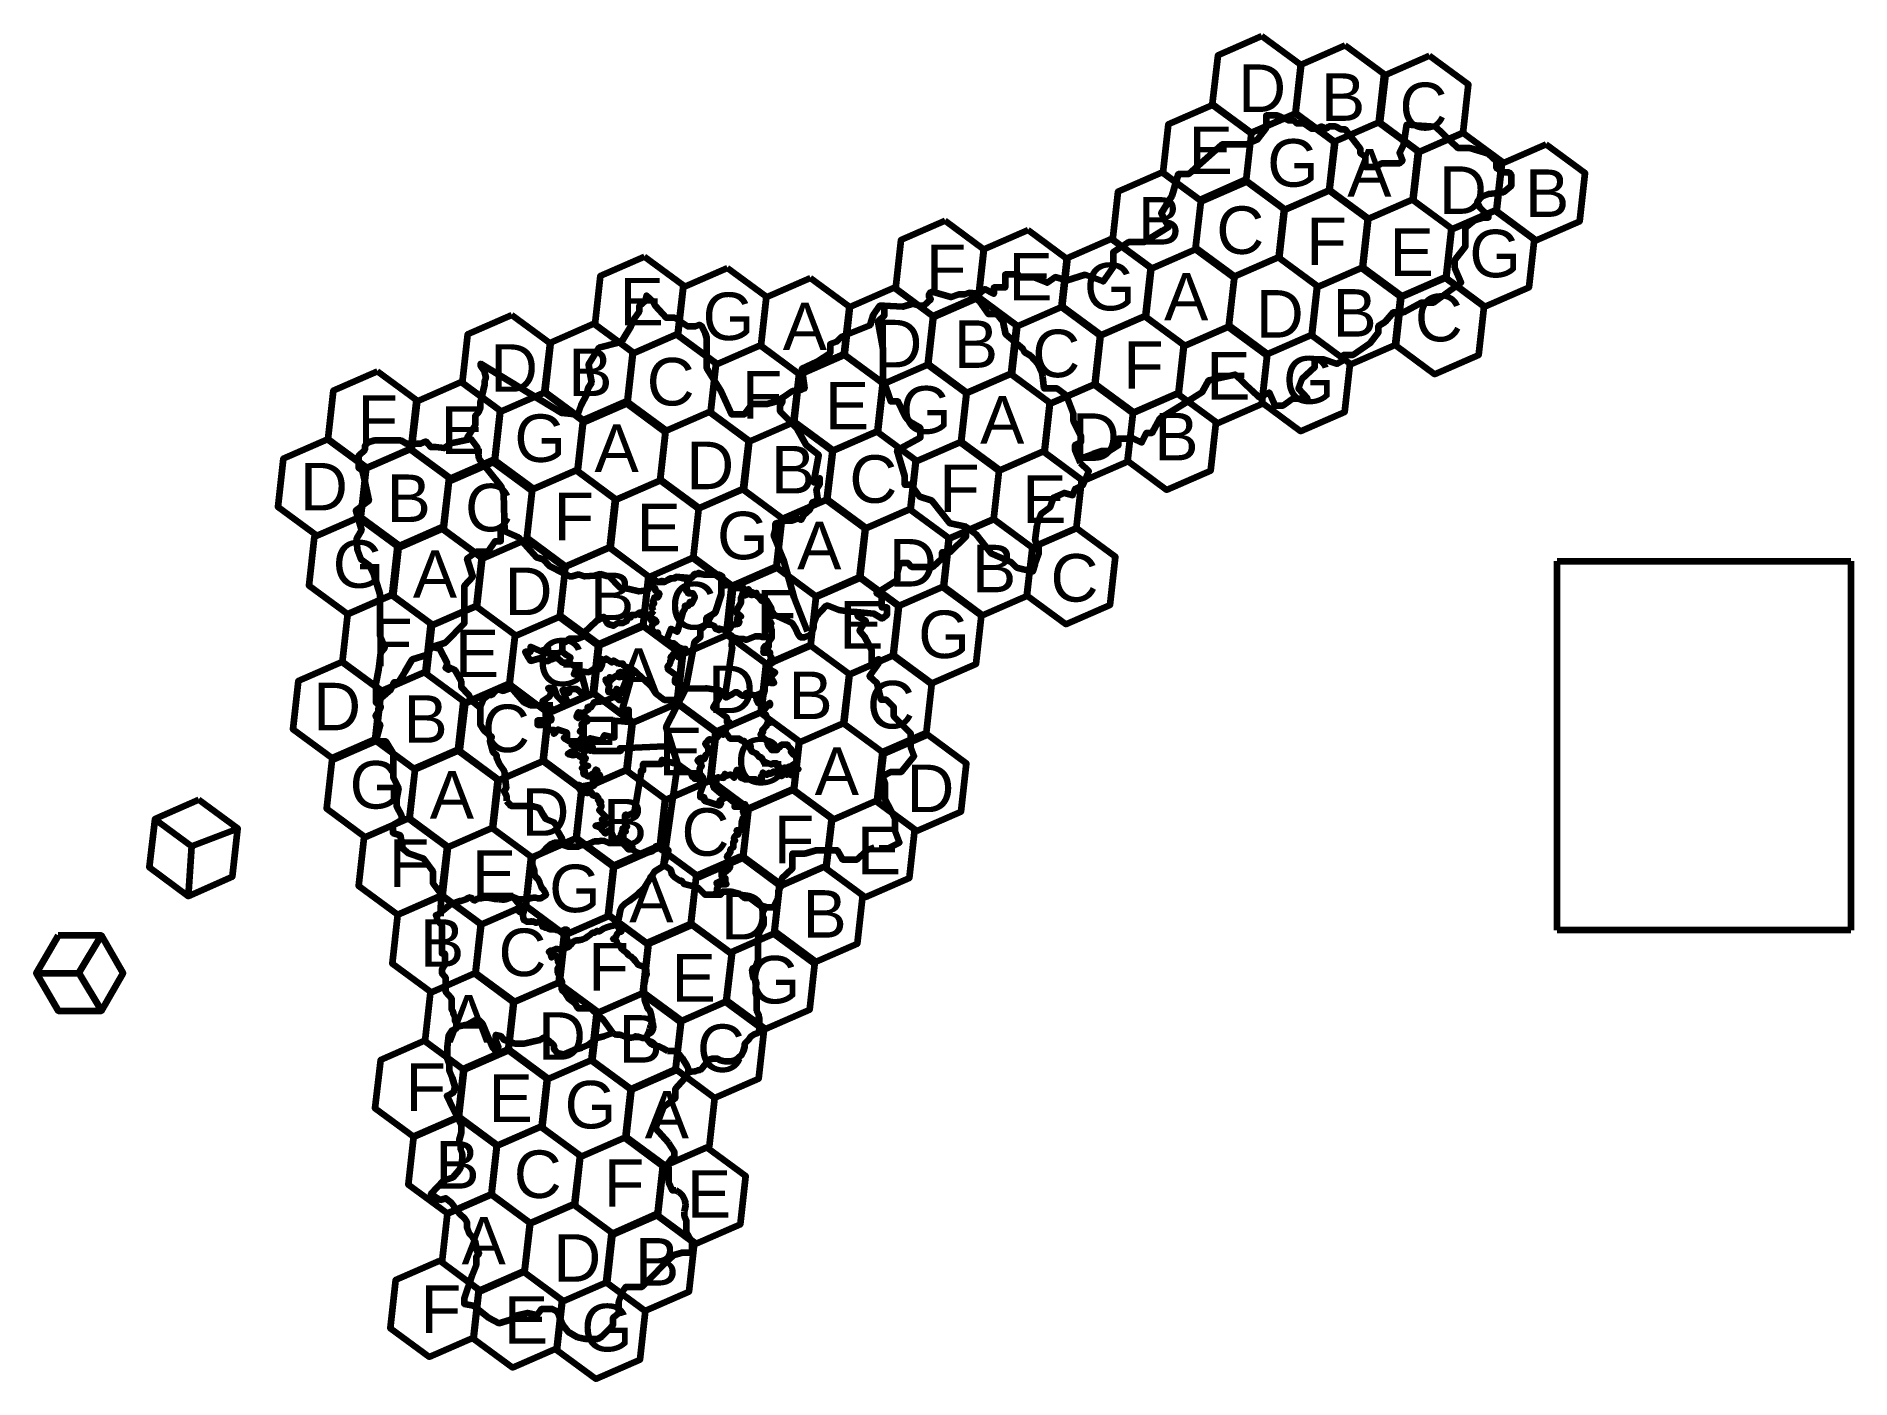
# Model space of a CAD drawing. Header units: millimetres. Extents: x 68982 to 155657, y -26980 to 37150.
import ezdxf

# ---------------------------------------------------------------- set-up
doc = ezdxf.new("R2010")
doc.units = ezdxf.units.MM
doc.layers.add('mapa', color=30, linetype='Continuous')
doc.styles.get("Standard").update_dxf_attribs({"font": 'arial.ttf'})
picture_1 = doc.add_image_def('image1.png', size_in_pixel=(1200, 1509))

msp = doc.modelspace()

# ---------------------------------------------------------------- linework, layer by layer
at = {"color": 2, "lineweight": 211}
for p, q in [((74638, -254), (76390, -1540)), ((76390, -1540), (78613, -701)), ((76390, -1540), (76239, -3920)), ((71010, -7610), (72099, -5810)), ((68982, -7610), (71010, -7610)), ((71010, -7610), (72099, -9410))]:
    msp.add_line(p, q, dxfattribs=at)
at = {"color": 4, "lineweight": 211}
for points in [[(127534, 37150), (125418, 36226), (125160, 33931), (127019, 32560), (129135, 33484), (129393, 35779)], [(131514, 36710), (129398, 35786), (129140, 33491), (130999, 32120), (133115, 33044), (133373, 35339)], [(135543, 36209), (133427, 35285), (133169, 32990), (135028, 31619), (137144, 32544), (137402, 34839)], [(125174, 33864), (123058, 32939), (122800, 30644), (124659, 29274), (126775, 30198), (127033, 32493)], [(129138, 33452), (127022, 32527), (126765, 30232), (128623, 28862), (130740, 29786), (130997, 32081)], [(133140, 33042), (131024, 32117), (130766, 29822), (132625, 28452), (134741, 29376), (134999, 31671)], [(137135, 32538), (135019, 31613), (134761, 29318), (136620, 27948), (138736, 28872), (138994, 31167)], [(141114, 31980), (138998, 31056), (138740, 28761), (140599, 27390), (142715, 28314), (142973, 30609)], [(122763, 30642), (120647, 29718), (120389, 27423), (122248, 26052), (124364, 26977), (124622, 29272)], [(126735, 30285), (124619, 29360), (124362, 27065), (126220, 25695), (128337, 26619), (128594, 28914)], [(130730, 29781), (128614, 28856), (128357, 26561), (130215, 25191), (132332, 26115), (132589, 28410)], [(134723, 29334), (132607, 28410), (132349, 26115), (134208, 24744), (136324, 25669), (136582, 27964)], [(138697, 28827), (136581, 27902), (136324, 25607), (138182, 24237), (140299, 25161), (140556, 27456)], [(112394, 28340), (110278, 27416), (110020, 25121), (111879, 23750), (113995, 24674), (114253, 26969)], [(116358, 27885), (114242, 26961), (113985, 24666), (115843, 23295), (117960, 24220), (118217, 26515)], [(120360, 27475), (118244, 26551), (117986, 24256), (119845, 22885), (121961, 23810), (122219, 26105)], [(124355, 26971), (122239, 26047), (121981, 23752), (123840, 22381), (125956, 23306), (126214, 25601)], [(98035, 26617), (95919, 25693), (95661, 23398), (97520, 22027), (99636, 22952), (99894, 25247)], [(102004, 26070), (99888, 25146), (99630, 22851), (101489, 21480), (103605, 22404), (103863, 24699)], [(128318, 26577), (126202, 25652), (125945, 23357), (127803, 21987), (129920, 22911), (130177, 25206)], [(132293, 26069), (130176, 25145), (129919, 22850), (131778, 21479), (133894, 22404), (134152, 24699)], [(105964, 25590), (103848, 24666), (103590, 22371), (105449, 21000), (107565, 21924), (107823, 24219)], [(136294, 25600), (134178, 24676), (133920, 22381), (135779, 21010), (137895, 21934), (138153, 24229)], [(109963, 25134), (107847, 24209), (107589, 21914), (109448, 20544), (111564, 21468), (111822, 23763)], [(113955, 24718), (111839, 23793), (111582, 21498), (113440, 20128), (115557, 21052), (115814, 23347)], [(91697, 23835), (89581, 22911), (89324, 20616), (91182, 19245), (93299, 20170), (93556, 22465)], [(95623, 23413), (93507, 22489), (93249, 20194), (95108, 18823), (97224, 19748), (97482, 22043)], [(117950, 24214), (115834, 23290), (115577, 20995), (117435, 19624), (119552, 20548), (119809, 22843)], [(121943, 23767), (119827, 22843), (119569, 20548), (121428, 19177), (123544, 20102), (123802, 22397)], [(99597, 22906), (97481, 21981), (97223, 19686), (99082, 18316), (101198, 19240), (101456, 21535)], [(125917, 23260), (123801, 22335), (123544, 20040), (125402, 18670), (127519, 19594), (127776, 21889)], [(129894, 22870), (127778, 21946), (127520, 19651), (129379, 18280), (131495, 19204), (131753, 21499)], [(103559, 22376), (101442, 21452), (101185, 19157), (103043, 17786), (105160, 18711), (105417, 21006)], [(107560, 21966), (105444, 21042), (105186, 18747), (107045, 17376), (109161, 18301), (109419, 20596)], [(85284, 21140), (83168, 20216), (82910, 17921), (84769, 16550), (86885, 17474), (87143, 19769)], [(111555, 21462), (109439, 20538), (109181, 18243), (111040, 16872), (113156, 17797), (113414, 20092)], [(115538, 21010), (113422, 20086), (113165, 17791), (115023, 16420), (117140, 17345), (117397, 19640)], [(89285, 20631), (87169, 19707), (86912, 17412), (88770, 16041), (90887, 16966), (91144, 19261)], [(93260, 20124), (91143, 19199), (90886, 16904), (92745, 15534), (94861, 16458), (95118, 18753)], [(119513, 20503), (117396, 19578), (117139, 17283), (118998, 15913), (121114, 16837), (121372, 19132)], [(123484, 20080), (121368, 19156), (121110, 16861), (122969, 15490), (125085, 16414), (125343, 18709)], [(97186, 19595), (95070, 18671), (94812, 16376), (96671, 15005), (98788, 15930), (99045, 18225)], [(101156, 19209), (99039, 18285), (98782, 15990), (100641, 14619), (102757, 15544), (103014, 17839)], [(105151, 18705), (103034, 17781), (102777, 15486), (104636, 14115), (106752, 15040), (107009, 17335)], [(109143, 18259), (107027, 17334), (106769, 15039), (108628, 13669), (110744, 14593), (111002, 16888)], [(82894, 17890), (80778, 16966), (80520, 14671), (82379, 13300), (84495, 14224), (84753, 16519)], [(86840, 17415), (84723, 16491), (84466, 14196), (86325, 12825), (88441, 13750), (88698, 16045)], [(113117, 17751), (111001, 16827), (110744, 14532), (112602, 13161), (114719, 14086), (114976, 16381)], [(90811, 16786), (88695, 15861), (88437, 13566), (90296, 12196), (92412, 13120), (92670, 15415)], [(117074, 17320), (114958, 16396), (114700, 14101), (116559, 12730), (118675, 13654), (118933, 15949)], [(94783, 16428), (92667, 15504), (92410, 13209), (94268, 11838), (96385, 12763), (96642, 15058)], [(98778, 15924), (96662, 15000), (96404, 12705), (98263, 11334), (100380, 12259), (100637, 14554)], [(102739, 15501), (100622, 14577), (100365, 12282), (102224, 10911), (104340, 11836), (104597, 14131)], [(106713, 14994), (104597, 14069), (104339, 11774), (106198, 10404), (108314, 11328), (108572, 13623)], [(84374, 14139), (82258, 13215), (82000, 10920), (83859, 9549), (85975, 10474), (86233, 12769)], [(110714, 14551), (108598, 13627), (108340, 11332), (110199, 9961), (112315, 10886), (112573, 13181)], [(114704, 14080), (112588, 13156), (112330, 10861), (114189, 9490), (116305, 10414), (116563, 12709)], [(88408, 13619), (86292, 12694), (86034, 10399), (87893, 9029), (90009, 9953), (90267, 12248)], [(92403, 13115), (90287, 12190), (90029, 9895), (91888, 8525), (94004, 9449), (94262, 11744)], [(118674, 13660), (116558, 12736), (116300, 10441), (118159, 9070), (120275, 9994), (120533, 12289)], [(96366, 12720), (94250, 11796), (93993, 9501), (95851, 8130), (97968, 9055), (98225, 11350)], [(100341, 12213), (98224, 11288), (97967, 8993), (99826, 7623), (101942, 8547), (102199, 10842)], [(104383, 11754), (102267, 10830), (102009, 8535), (103868, 7164), (105984, 8089), (106242, 10384)], [(108344, 11271), (106228, 10347), (105970, 8052), (107829, 6681), (109945, 7606), (110203, 9901)], [(85966, 10468), (83850, 9544), (83592, 7249), (85451, 5878), (87567, 6802), (87825, 9097)], [(112276, 10840), (110160, 9916), (109902, 7621), (111761, 6250), (113877, 7174), (114135, 9469)], [(89991, 9911), (87875, 8986), (87617, 6691), (89476, 5321), (91592, 6245), (91850, 8540)], [(93965, 9403), (91849, 8479), (91591, 6184), (93450, 4813), (95566, 5738), (95824, 8033)], [(97984, 8950), (95868, 8025), (95611, 5730), (97469, 4360), (99586, 5284), (99843, 7579)], [(101987, 8539), (99871, 7614), (99613, 5319), (101472, 3949), (103589, 4873), (103846, 7168)], [(105982, 8035), (103866, 7110), (103608, 4815), (105467, 3445), (107583, 4369), (107841, 6664)], [(83614, 7270), (81498, 6346), (81240, 4051), (83099, 2680), (85215, 3604), (85473, 5899)], [(109906, 7560), (107790, 6636), (107532, 4341), (109391, 2970), (111507, 3894), (111765, 6189)], [(87529, 6757), (85412, 5832), (85155, 3537), (87014, 2167), (89130, 3091), (89387, 5386)], [(91580, 6192), (89463, 5268), (89206, 2973), (91065, 1602), (93181, 2527), (93439, 4822)], [(95581, 5782), (93465, 4858), (93208, 2563), (95066, 1192), (97183, 2117), (97440, 4412)], [(99576, 5278), (97460, 4354), (97203, 2059), (99061, 688), (101178, 1613), (101435, 3908)], [(103570, 4831), (101454, 3906), (101197, 1611), (103055, 241), (105172, 1165), (105429, 3460)], [(85214, 3480), (83098, 2556), (82840, 261), (84699, -1110), (86815, -186), (87073, 2109)], [(107545, 4323), (105428, 3399), (105171, 1104), (107030, -267), (109146, 658), (109403, 2953)], [(111564, 3780), (109448, 2856), (109190, 561), (111049, -810), (113165, 114), (113423, 2409)], [(89177, 3025), (87061, 2101), (86803, -194), (88662, -1565), (90778, -640), (91036, 1655)], [(93172, 2521), (91055, 1597), (90798, -698), (92657, -2069), (94773, -1144), (95031, 1151)], [(97164, 2075), (95048, 1150), (94791, -1145), (96649, -2515), (98766, -1591), (99023, 704)], [(101139, 1567), (99022, 643), (98765, -1652), (100624, -3023), (102740, -2098), (102997, 197)], [(105120, 1188), (103004, 264), (102746, -2031), (104605, -3402), (106721, -2477), (106979, -182)], [(76754, 670), (74638, -254), (74380, -2549), (76239, -3920), (78355, -2996), (78613, -701)], [(109094, 610), (106978, -314), (106720, -2609), (108579, -3980), (110695, -3056), (110953, -761)], [(86744, -210), (84628, -1134), (84370, -3429), (86229, -4800), (88345, -3876), (88603, -1581)], [(90760, -683), (88644, -1607), (88386, -3902), (90245, -5273), (92361, -4348), (92619, -2053)], [(94734, -1190), (92618, -2115), (92360, -4410), (94219, -5780), (96335, -4856), (96593, -2561)], [(98654, -1561), (96537, -2486), (96280, -4781), (98139, -6151), (100255, -5227), (100513, -2932)], [(102624, -2040), (100508, -2964), (100250, -5259), (102109, -6630), (104225, -5706), (104483, -3411)], [(106604, -2520), (104488, -3444), (104230, -5739), (106089, -7110), (108205, -6186), (108463, -3891)], [(88354, -3919), (86238, -4843), (85980, -7138), (87839, -8509), (89955, -7584), (90213, -5289)], [(92344, -4369), (90228, -5293), (89970, -7588), (91829, -8959), (93945, -8034), (94203, -5739)], [(96354, -4879), (94238, -5803), (93980, -8098), (95839, -9469), (97955, -8544), (98213, -6249)], [(100344, -5300), (98228, -6224), (97970, -8519), (99829, -9890), (101945, -8966), (102203, -6671)], [(104334, -5670), (102218, -6594), (101960, -8889), (103819, -10260), (105935, -9336), (106193, -7041)], [(89916, -7630), (87800, -8554), (87542, -10849), (89401, -12220), (91517, -11296), (91775, -9001)], [(93906, -8080), (91790, -9004), (91532, -11299), (93391, -12670), (95507, -11746), (95765, -9451)], [(97916, -8590), (95800, -9514), (95542, -11809), (97401, -13180), (99517, -12256), (99775, -9961)], [(101897, -8973), (99781, -9897), (99524, -12192), (101382, -13563), (103499, -12638), (103756, -10343)], [(87534, -10840), (85418, -11764), (85160, -14059), (87019, -15430), (89135, -14506), (89393, -12211)], [(91534, -11239), (89418, -12163), (89160, -14458), (91019, -15829), (93135, -14904), (93393, -12609)], [(95524, -11769), (93408, -12693), (93150, -14988), (95009, -16359), (97125, -15434), (97383, -13139)], [(99534, -12200), (97418, -13124), (97160, -15419), (99019, -16790), (101135, -15866), (101393, -13571)], [(89124, -14480), (87008, -15404), (86750, -17699), (88609, -19070), (90725, -18146), (90983, -15851)], [(93096, -14950), (90980, -15874), (90722, -18169), (92581, -19540), (94697, -18616), (94955, -16321)], [(97086, -15480), (94970, -16404), (94712, -18699), (96571, -20070), (98687, -19146), (98945, -16851)], [(101014, -15930), (98898, -16854), (98640, -19149), (100499, -20520), (102615, -19596), (102873, -17301)], [(90724, -18200), (88608, -19124), (88350, -21419), (90209, -22790), (92325, -21866), (92583, -19571)], [(94664, -18679), (92548, -19603), (92290, -21898), (94149, -23269), (96265, -22344), (96523, -20049)], [(98567, -19142), (96451, -20067), (96194, -22362), (98052, -23732), (100169, -22808), (100426, -20513)], [(88264, -21350), (86148, -22274), (85890, -24569), (87749, -25940), (89865, -25016), (90123, -22721)], [(92244, -21860), (90128, -22784), (89870, -25079), (91729, -26450), (93845, -25526), (94103, -23231)], [(96226, -22390), (94110, -23314), (93852, -25609), (95711, -26980), (97827, -26056), (98085, -23761)]]:
    msp.add_lwpolyline(points, close=True, dxfattribs=at)
at = {"color": 30, "lineweight": 211, "true_color": 0xf8991e}
for points in [[(118781, 16966), (119460, 17200), (119890, 17348), (120250, 17348), (120680, 17620), (120680, 17930), (121400, 17930), (121790, 17750), (122010, 18200), (122290, 18200), (122670, 18910), (124070, 19770), (124677, 20143), (124990, 20720), (126260, 20990), (127050, 20230), (127378, 19915), (127880, 20130), (128140, 19520), (128540, 19520), (129000, 19850), (129710, 19850), (129270, 20310), (129450, 20780), (130060, 21350), (130060, 21730), (130460, 21730), (131110, 21510), (131440, 21690), (131440, 21930), (131890, 21930), (132710, 22500), (133100, 23000), (133100, 23320), (133440, 23530), (133810, 23970), (134310, 23970), (135150, 24430), (135750, 24430), (136370, 24890), (137045, 25390), (136740, 26090), (136740, 26450), (137260, 27100), (137260, 28010), (137680, 28360), (138090, 28500), (138360, 28500), (138360, 28580), (137950, 28960), (137820, 29220), (138040, 29500), (138370, 29620), (139070, 29710), (139450, 30020), (139450, 30330), (139450, 30510), (139340, 30650), (139110, 30650), (138740, 30850), (138740, 31190), (138360, 31530), (137460, 31810), (136910, 31810), (136170, 32510), (135841, 32821), (134440, 32920), (134290, 31980), (134110, 31590), (134250, 31220), (134080, 31080), (133250, 31080), (132920, 30890), (132480, 30890), (132480, 31390), (132240, 31550), (132240, 31780), (131530, 32700), (131320, 32700), (131050, 32840), (130720, 32840), (130610, 32740), (130380, 32840), (130140, 32730), (129900, 32730), (129540, 32990), (129200, 32990), (129060, 33120), (128800, 33120), (128270, 33360), (127740, 33360), (127740, 32760), (127300, 32200), (126800, 31980), (126100, 31980), (125610, 31980), (124030, 30570), (123530, 30570), (123220, 29530), (122720, 28700), (122960, 28260), (123078, 28044), (122780, 27860), (121911, 27322), (121150, 27322), (120420, 26840), (120420, 26120), (120130, 25700), (119949, 25438), (119080, 25760), (118230, 25490), (117660, 25650), (117270, 25370), (116640, 25620), (116260, 25620), (115880, 25620), (115880, 25770), (115270, 25770), (115270, 25420), (115270, 25150), (114720, 25150), (114720, 24850), (114300, 25070), (114020, 24840), (113540, 24890)], [(105820, 8720), (105180, 10340), (104680, 12160), (104210, 13280), (104290, 13570), (104290, 13870), (104760, 14020), (105100, 14020), (105380, 14120), (105520, 14050), (105650, 14270), (105940, 14530), (106060, 14890), (106210, 14960), (106330, 14960), (106250, 15520), (106410, 15760), (106410, 16040), (106250, 15840), (106130, 15840), (106370, 17140), (105780, 17600), (105330, 18400), (104520, 19230), (104520, 19520), (104630, 19680), (104630, 19880), (104300, 19680), (103880, 19580), (103160, 19580), (102790, 19080), (102200, 19080), (101710, 20160), (101010, 21280), (101010, 21990), (101010, 22750), (100950, 22950), (100790, 23280), (100660, 23360), (100460, 23290), (100110, 23290), (99730, 23540), (99492, 23697), (99370, 23697), (99070, 23697), (98560, 24250), (98460, 24470), (98130, 24770), (98070, 24520), (97780, 24260), (97780, 23980), (97530, 23630), (97390, 23300), (96970, 22610), (96800, 22510), (95850, 22270), (95360, 21470), (95430, 21060), (95508, 20604), (95330, 20330), (95270, 20020), (94990, 19520), (94840, 19060), (94080, 19140), (92060, 20370), (90202, 21501), (90202, 21410), (90380, 21150), (90460, 20840), (90400, 20670), (90400, 20510), (90190, 19640), (90190, 19370), (90110, 19170), (89940, 19020), (89940, 18560), (89550, 17950)], [(108020, 9670), (108507, 9621), (108988, 9573), (109390, 9340), (109630, 9530), (109630, 9870), (109370, 9870), (109370, 10090), (109370, 10380), (109120, 10550), (110120, 11190), (110120, 11550), (110210, 11910), (110340, 12000), (110620, 12000), (110790, 11810), (111220, 11810), (111820, 11810), (112260, 12210), (112260, 12510), (112630, 12510), (113400, 13260), (113400, 13710), (112640, 13870), (111770, 14950), (111190, 15150), (110780, 15730), (110470, 15730), (110470, 16130), (110100, 17380), (111220, 17980), (111220, 18430), (110720, 18710), (110500, 18970), (110150, 19700), (109810, 19700), (109430, 20790), (109430, 22220), (109200, 23520), (109500, 23810), (109500, 24280), (109260, 24280), (108960, 23840), (108800, 23340), (107450, 22800), (107210, 22560), (106910, 22450), (106910, 22010), (106270, 21600), (105550, 21270), (105680, 20330), (105400, 20190), (105090, 20190), (104630, 19880)], [(118870, 16760), (118610, 17360), (118610, 17630), (118900, 17780), (118900, 18050), (118530, 18760), (118530, 19120), (118190, 19990), (117750, 20330), (117130, 20330), (117060, 20860), (117032, 21075), (116840, 21490), (116480, 21880), (116200, 22040), (116130, 22200), (115300, 22900), (115170, 23530), (114890, 23880), (114470, 23880), (114060, 24470), (113540, 24890), (113320, 24820), (113040, 24820), (112670, 24680), (111840, 24930), (111710, 24930), (111620, 24820), (111620, 24700), (111710, 24590), (111360, 24270), (111180, 24270), (110870, 24370), (110380, 24230), (109500, 24280)], [(98021, 10659), (97771, 10619), (97301, 10739), (96881, 10799), (96331, 11359), (96231, 11359), (95921, 11459), (95671, 11369), (95191, 11339), (94901, 11439), (94581, 11339), (94471, 11339), (94181, 11489), (93498, 11843), (93201, 12159), (92871, 12249), (92011, 13209), (91371, 13499), (91311, 15269), (91191, 15659), (90141, 16959), (90061, 17499), (89761, 17899), (89091, 17759), (88776, 17693), (88471, 17469), (88071, 17529), (87831, 17529), (87591, 17799), (87331, 17679), (86671, 17679), (86391, 17839), (85141, 17839), (84831, 17749), (84681, 17589), (84681, 17389), (84381, 17109), (84381, 16589), (84381, 16539), (84551, 16409), (84611, 16129), (84861, 14959), (84241, 14489), (84521, 13559), (84271, 13149), (84311, 12629), (84491, 12169), (84891, 11879), (85111, 11419), (85391, 10499), (85391, 8529), (85631, 7959), (85421, 7699), (85331, 6899), (85201, 6249), (85201, 5319), (85431, 5169), (85431, 5049), (85191, 4689), (85271, 4539), (85271, 4419), (85401, 4269), (85251, 3679), (85251, 3469), (85661, 3469), (86031, 2879), (86031, 2289), (86031, 1739), (86291, 1229), (86191, 719), (86191, 379), (86421, -81), (86421, -301), (86021, -531), (86021, -901), (86361, -1021), (86481, -1641), (86781, -1891), (87471, -2131), (87931, -2731), (87931, -3311), (88311, -3811), (88285, -4880)], [(113400, 13710), (113860, 13360), (114580, 12450), (115530, 12050), (115800, 11770), (116580, 11580), (116700, 11930), (116867, 12418), (116867, 12730), (116700, 13060), (116800, 13790), (116990, 14330), (117410, 14650), (117580, 15120), (118090, 15340), (118500, 15230), (118610, 15530), (118990, 15720), (119260, 16370), (118870, 16760)], [(104295, 9340), (104205, 9570), (104110, 9680), (104040, 9899), (103920, 9959), (103770, 10119), (103770, 10169), (103740, 10169), (103660, 10169), (103530, 10329), (103400, 10439), (103360, 10519), (103210, 10539), (103140, 10548), (102950, 10669), (102911, 10694), (102840, 10694), (102680, 10869), (102500, 10869), (102460, 10809), (102320, 10809), (102280, 10859), (101930, 10969), (101900, 10919), (101870, 10919), (101860, 10949), (101910, 11129), (101880, 11139), (101810, 11139), (101680, 11209), (101690, 11229), (101620, 11279), (101532, 11342), (101590, 11429), (101580, 11439), (101560, 11429), (101520, 11429), (101470, 11399), (101410, 11419), (101340, 11419), (101110, 11419), (100910, 11419), (100760, 11469), (100670, 11499), (100590, 11499), (100530, 11459), (100479, 11425), (100440, 11449), (100370, 11389), (100300, 11289), (100100, 11259), (100060, 11289), (100000, 11249), (99890, 11249), (99750, 11279), (99568, 11318), (99480, 11269), (99410, 11269), (99310, 11239), (98980, 11069), (98750, 11069), (98502, 11109), (98348, 10903), (98029, 10480)], [(109241, -1641), (109671, -1641), (110221, -1371), (110011, -801), (110011, -221), (109671, 419), (109529, 686), (109529, 1439), (109401, 1799), (109811, 2009), (110311, 2009), (110911, 2759), (110761, 3189), (110761, 3839), (109951, 4649), (109951, 5099), (109591, 5449), (109341, 5449), (109151, 6249), (108781, 6589), (109231, 7199), (109231, 7389), (108901, 7219), (108901, 7219), (108901, 7829), (108551, 8479), (108301, 8759), (108611, 9229), (108231, 9429), (108231, 9619), (107731, 9669), (107341, 9739), (106811, 9939), (106711, 9939), (106241, 9439), (106111, 9059), (106111, 8869), (106031, 8669), (105941, 8539), (105661, 8429), (105501, 8429), (105391, 8559), (105261, 8839), (105091, 9119), (104218, 9508), (104192, 9631)], [(97296, -4143), (97733, -3821), (98006, -3559), (98280, -3134), (98534, -2739), (98948, -2471), (99116, -1942), (99181, -1738), (98577, -1537), (98419, -1784), (98171, -1863), (97951, -1934), (97632, -1829), (97459, -1695), (97276, -1695), (97112, -1522), (96972, -1374), (96876, -1272), (96826, -1272), (96702, -1351), (96670, -1372), (96554, -1384), (96358, -1384), (96311, -1384), (96128, -1299), (95986, -1287), (95841, -1315), (95631, -1315), (95358, -1449), (95171, -1464), (95013, -1503), (94871, -1572), (94398, -1572), (94125, -1478), (93926, -1380), (93862, -1380), (93728, -1380), (93508, -1472), (93335, -1631), (93180, -1831), (93085, -1908), (92734, -2079), (92673, -2236), (92673, -2398), (92721, -2540), (92767, -2673), (92767, -2860), (92834, -3004), (92941, -3102), (93014, -3281), (93100, -3495), (93249, -3670), (93278, -3734), (93320, -3825), (93320, -3886), (93061, -4044), (92945, -4044), (92856, -4003), (92714, -4003), (92656, -4020), (92522, -4060), (92392, -4060), (92251, -4083), (92054, -4083), (91778, -3968)], [(103830, -4450), (104210, -4450), (104430, -3990), (104430, -3640), (104600, -3420), (104600, -3090), (104840, -2860), (105102, -2609), (105102, -2230), (105102, -2110), (105102, -1890), (105690, -1890), (106230, -1730), (106640, -1730), (107240, -1730), (107500, -2170), (108200, -2170), (108660, -1730), (109030, -1590)], [(99130, -11310), (99230, -11320), (99320, -11320), (99440, -11320), (99520, -11340), (99530, -11340), (99550, -11350), (99620, -11400), (99690, -11480), (99830, -11670), (100060, -12040), (100120, -12180), (100120, -12270), (100120, -12360), (100240, -12310), (100300, -12310), (100430, -12290), (100480, -12282), (100550, -12250), (100580, -12240), (100700, -12220), (100790, -12150), (100820, -12120), (100910, -12020), (100990, -11870), (101060, -11800), (101130, -11730), (101290, -11690), (101500, -11690), (101650, -11770), (101870, -11810), (102180, -11810), (102410, -11750), (102550, -11640), (102680, -11500), (102770, -11340), (102830, -11120), (102830, -10970), (103020, -10770), (103110, -10630), (103290, -10520), (103430, -10470), (103530, -10360), (103530, -9790), (103490, -9680), (103490, -9590), (103410, -9400), (103410, -9180), (103410, -8990), (103410, -8730), (103360, -8590), (103360, -8290), (103390, -8100), (103360, -7960), (103270, -7890), (103210, -7680), (103180, -7430), (103250, -7350), (103340, -7310), (103420, -7110), (103466, -6996), (103466, -6380), (103466, -5980), (103530, -5650), (103660, -5420), (103736, -5286), (103736, -4960), (103690, -4870), (103690, -4680), (103830, -4450), (103510, -4360), (103070, -4030), (102830, -4030), (102600, -3840), (102190, -3720), (101870, -3720), (101740, -3720), (101660, -3860), (101310, -3860), (101120, -3860), (101120, -3860), (100930, -3860), (100770, -3700), (100590, -3520), (100250, -3430), (99937, -3347), (99820, -3190), (99730, -3190), (99480, -3030), (99380, -2930), (99300, -2670), (98948, -2430)], [(96516, -10452), (96065, -9827), (95585, -9390), (95474, -9290), (95288, -9290), (95059, -9290), (94868, -9290), (94740, -9067), (94429, -8839), (94228, -8529), (94094, -8399), (94105, -8027), (93976, -7755), (93896, -7585), (93896, -7457), (93896, -7354), (93976, -7354), (93976, -7246), (93976, -7199), (93896, -7010), (93896, -6846), (93850, -6805), (93798, -6760), (93798, -6760), (93684, -6725), (93606, -6725), (93606, -6765), (93637, -6812), (93637, -6812), (93601, -6860), (93601, -6793), (93566, -6689), (93548, -6639), (93468, -6592), (93544, -6526), (93625, -6526), (93722, -6478), (93807, -6437), (93864, -6437), (93945, -6469), (94045, -6424), (94144, -6424), (94211, -6424), (94263, -6374), (94346, -6374), (94431, -6338), (94488, -6265), (94449, -6265), (94408, -6221), (94357, -6168), (94357, -6065), (94322, -5957), (94322, -5803), (94285, -5758), (94344, -5714), (94344, -5629), (94344, -5536), (94273, -5536), (94187, -5536), (94126, -5592), (94074, -5592), (93998, -5592), (93932, -5553), (93814, -5553), (93758, -5516), (93689, -5516), (93618, -5516), (93542, -5516), (93444, -5482), (93378, -5459), (93308, -5434), (93258, -5417), (93204, -5398), (93166, -5385), (93166, -5320), (93166, -5283), (93166, -5283), (93131, -5249), (93131, -5249), (93131, -5193), (93131, -5193), (93069, -5193), (93030, -5193), (92976, -5193), (92946, -5193), (92920, -5193), (92900, -5193), (92880, -5207), (92864, -5207), (92845, -5207), (92827, -5207), (92809, -5189), (92786, -5166), (92768, -5148), (92757, -5137), (92735, -5137), (92715, -5151), (92693, -5151), (92671, -5151), (92648, -5139), (92627, -5128), (92606, -5141), (92594, -5148), (92505, -5148), (92460, -5148), (92435, -5148), (92409, -5148), (92389, -5129), (92371, -5129), (92334, -5100), (92320, -5082), (92296, -5076), (92272, -5070), (92256, -4979), (92241, -4851), (92241, -4750), (92272, -4659), (92245, -4642), (92166, -4662), (92090, -4699), (92048, -4671), (92048, -4598), (92048, -4514), (92103, -4497), (92133, -4481), (92169, -4462), (92124, -4405), (91911, -4136), (91778, -3968), (91726, -3968), (91617, -4000), (91553, -4035), (91474, -4067), (91446, -4078), (91400, -4086), (91311, -4100), (91247, -4100), (91171, -4092), (91068, -4080), (90973, -4075), (90892, -4075), (90802, -4058), (90634, -4017), (90600, -4008), (90567, -4008), (90446, -4008), (90316, -4020), (90227, -4039), (90200, -4039), (90081, -4044), (89991, -4102), (89965, -4119), (89942, -4127), (89921, -4127), (89898, -4127), (89867, -4120), (89816, -4061), (89742, -4002), (89692, -3993), (89670, -3993), (89643, -4000), (89614, -4016), (89528, -4067), (89397, -4124), (89252, -4162), (89181, -4162), (89040, -4217), (88764, -4325), (88341, -4674), (88224, -4770), (88151, -4830), (88074, -4830), (88074, -4830), (88119, -4955), (88119, -5082), (88189, -5137), (88348, -5323), (88348, -5543), (88348, -5757), (88348, -6205), (88348, -6501), (88348, -6664), (88490, -6664), (88490, -7000), (88490, -7214), (88347, -7428), (88347, -7602), (88347, -7602), (88531, -7795), (88531, -7928), (88531, -7928), (88531, -8111), (88531, -8336), (88531, -8489), (88531, -8489), (88674, -8641), (88816, -8794), (88816, -8923), (88816, -9321), (88896, -9453), (88896, -9546), (88981, -9702), (88981, -9883), (89037, -9975), (89037, -10104), (89037, -10164), (89318, -10104), (89619, -10039), (89945, -9859), (90134, -9859), (90299, -10015), (90636, -10830), (90756, -11120), (90971, -11354), (91059, -11121), (90931, -10800), (90931, -10551), (91156, -10607), (91312, -10792), (91638, -10896), (91856, -10966), (92281, -10966), (92751, -10860), (93048, -10793), (93221, -10679), (93398, -10768), (93603, -10952), (93701, -11041), (93701, -11225), (93872, -11410), (94161, -11482), (94659, -11261), (95041, -11165), (95350, -11029), (95780, -10699), (96094, -10615), (96516, -10452)], [(96617, -5279), (96735, -5147), (96799, -5076), (96842, -4850), (96889, -4599), (96960, -4439), (97111, -4279), (97296, -4143), (97296, -4143), (97296, -4143)], [(98333, -10109), (98383, -9967), (98397, -9925), (98411, -9885), (98386, -9735), (98373, -9652), (98348, -9559), (98326, -9438), (98278, -9364), (98197, -9305), (98168, -9187), (98105, -9037), (98049, -8872), (98034, -8661), (98016, -8269), (98012, -8195), (98069, -7955), (98089, -7817), (98133, -7709), (98146, -7678), (98131, -7560), (98131, -7471), (98091, -7378), (97923, -7278), (97739, -7204), (97630, -7087), (97603, -7038), (97512, -6929), (97473, -6883), (97458, -6883), (97422, -6827), (97343, -6787), (97273, -6751), (97220, -6673), (97033, -6531), (96981, -6470), (96919, -6435), (96919, -6356), (96838, -6280), (96790, -6250), (96763, -6221), (96727, -6182), (96727, -6160), (96708, -6131), (96708, -6113), (96708, -6088), (96698, -6069), (96688, -6049), (96662, -6026), (96606, -5989), (96587, -5976), (96564, -5976), (96546, -5976), (96535, -5959), (96570, -5936), (96631, -5910), (96660, -5881), (96698, -5820), (96752, -5713), (96790, -5667), (96880, -5630), (96930, -5609), (96846, -5522), (96775, -5381), (96741, -5347), (96716, -5347), (96688, -5322), (96665, -5322), (96617, -5279), (96535, -5339), (96446, -5365), (96220, -5430), (96049, -5508), (95878, -5618), (95805, -5618), (95770, -5588), (95647, -5681), (95572, -5681), (95529, -5681), (95490, -5724), (95443, -5776), (95330, -5860), (95228, -5936), (95039, -6016), (94887, -6052), (94786, -6052), (94672, -6083), (94590, -6135), (94488, -6265)], [(89037, -10164), (89037, -10270), (88830, -10340), (88670, -10590), (88610, -11140), (88610, -11710), (88700, -11980), (88700, -12260), (88850, -12610), (88980, -13040), (88910, -13300), (88760, -13410), (88600, -13460), (88730, -13770), (89160, -14640), (89275, -14873), (89275, -15230), (89180, -15570), (89180, -15640), (89240, -15810), (89240, -16020), (89330, -16230), (89330, -16470), (89260, -16860), (89160, -17040), (88880, -17360), (88450, -17510), (87830, -18160), (88270, -18430), (88550, -18350), (88800, -18560), (89180, -19080), (89460, -19340), (89550, -19490), (89550, -19750), (89660, -20040), (89810, -20190), (89930, -20390), (90030, -20880), (90140, -20980), (90000, -21150), (90000, -21550), (89810, -22030), (89420, -23170), (89420, -23410), (89860, -23480), (90600, -24070), (91070, -24320), (91610, -24160), (91960, -23950), (92450, -23840), (92910, -23930), (93070, -23720), (93136, -23634), (93240, -23634), (93330, -23634), (93500, -23634), (93620, -23634), (93810, -23740), (93930, -23890), (94000, -24140), (94140, -24420), (94380, -24730), (94830, -25000), (95220, -25080), (95520, -25080), (95800, -25080), (96010, -24940), (96310, -24640), (96545, -24405), (96545, -24060), (96810, -23850), (96810, -23310), (96910, -23030), (96995, -22792), (97140, -22590), (97360, -22590), (97930, -22590), (98920, -21550), (99460, -21070), (99830, -20950), (100320, -20950), (100320, -20480), (100050, -19990), (100050, -19440), (99940, -19210), (99940, -19000)], [(96516, -10452), (96614, -10522), (96699, -10538), (96849, -10538), (96910, -10550), (97104, -10630), (97310, -10676), (97417, -10676), (97511, -10664), (97608, -10623), (97671, -10629), (97712, -10633), (97816, -10668), (97916, -10688), (97980, -10688), (98011, -10692), (98114, -10713), (98177, -10576), (98242, -10418), (98272, -10346), (98297, -10244), (98316, -10164), (98333, -10109), (98333, -10109), (98333, -10109)], [(99180, -15710), (98560, -15030), (98750, -14540), (98961, -13995), (99280, -13750), (99524, -13563), (99524, -13110), (99930, -12650), (100120, -12360)], [(99530, -17990), (99370, -17990), (99200, -17600), (99200, -17540), (99200, -16930), (99150, -16710), (99330, -16470), (99470, -16370), (99470, -16160), (99180, -15710)]]:
    msp.add_lwpolyline(points, dxfattribs=at)
at = {"color": 7, "lineweight": 211}
for points in [[(85451, 5551), (85930, 5960), (86080, 6290), (86290, 6290), (86600, 6810), (86948, 7393), (87620, 7600), (87900, 7980), (88530, 8190), (89440, 9120), (89440, 10910), (89830, 11350), (89560, 12210), (90030, 12530), (90570, 12530), (90910, 13030), (91170, 13030), (91170, 13550), (91369, 13550)], [(87900, 7980), (88240, 7900), (88610, 7210), (88530, 6980), (88670, 6890), (88670, 7020), (88970, 6880), (89280, 6350), (89280, 6080), (89630, 5700), (89760, 5440), (90180, 5080), (90360, 5510), (90590, 5690), (90750, 5690), (90990, 5980), (91300, 5880), (91680, 6020), (92270, 5340), (92570, 5200), (92940, 5200), (93130, 5200), (93650, 5200)], [(90180, 5080), (90180, 4884), (90180, 4270), (90360, 4010), (90740, 3680), (90640, 3490), (90790, 2960), (90960, 2820), (90960, 2680), (91100, 2390), (91340, 2060), (91430, 1220), (91320, 1110), (91440, 870), (91440, 620)], [(91440, 620), (91650, 390), (91930, 390), (92660, 390), (93000, 290), (93180, -20)], [(93180, -20), (93306, -237), (93710, -390), (93850, -600), (93850, -780), (94100, -1210), (94125, -1478)]]:
    msp.add_lwpolyline(points, dxfattribs=at)
at = {"color": 40, "lineweight": 211, "true_color": 0xf8d731}
for points in [[(104120, 9310), (104050, 9410), (103950, 9410), (104100, 9650), (104100, 9810), (103870, 10220), (103800, 10110), (103720, 10330), (103380, 10430), (103380, 10560), (103280, 10470), (103220, 10580), (103110, 10580), (103010, 10740), (102880, 10650), (102730, 10750), (102630, 10750), (102630, 10870), (102500, 10790), (101990, 10950), (101760, 11160), (101760, 11350), (101630, 11430), (100900, 11430), (100627, 11459), (100530, 11459), (100411, 11459), (100260, 11260), (99540, 11320), (99480, 11240), (99240, 11240), (98980, 11080), (98860, 11140), (98670, 11080), (98540, 11170), (98450, 11130), (98370, 10910), (98540, 10780), (98540, 10680), (98740, 10540), (98740, 10470), (98670, 10340), (98500, 10340), (98440, 10160), (98500, 10050), (98400, 9980), (98400, 9800), (98460, 9700)], [(100100, 11259), (100020, 10660), (100100, 10660), (100100, 10550), (100350, 10550), (100440, 10360), (100280, 10030), (100200, 10140), (100130, 9940), (99970, 9940), (99970, 9940), (99970, 9790), (99870, 9660), (99600, 8700), (99300, 8840), (99080, 8320), (99300, 8160), (99430, 8160), (99430, 8160), (99640, 7980), (99830, 7900), (99990, 7880), (100010, 7810), (99770, 7890), (99770, 7780), (99670, 7730), (99780, 7600), (99680, 7470), (99450, 7670), (99280, 7480), (99340, 7400), (99260, 7320), (99260, 7200), (99130, 7050), (99150, 6920), (99570, 6610), (99480, 6420), (99480, 6290), (99710, 6150), (100040, 6130)], [(100990, 9050), (101220, 9050), (101370, 8980), (101430, 8840), (101610, 8780), (101610, 8860), (101870, 8800), (102010, 8870), (102150, 8870), (102210, 9040), (102540, 9100), (102570, 9180), (102460, 9180), (102460, 9310), (102510, 9410), (102650, 9440), (102580, 9510), (102470, 9560), (102420, 9680), (102650, 10100), (102650, 10280), (102650, 10350), (102710, 10430), (102710, 10530), (102740, 10530), (102850, 10430), (102940, 10540), (103160, 10450), (103220, 10580)], [(98460, 9700), (98350, 9550), (98140, 9420), (97950, 9670), (97790, 9510), (97790, 9620), (97610, 9490), (97380, 9490), (97380, 9390), (97190, 9390), (97190, 9210), (97000, 9110), (96900, 9110), (96900, 9110), (96740, 9110), (96560, 8980), (96300, 9070), (96100, 9420), (95710, 9190), (95170, 8690), (95080, 8450), (94860, 8360), (94420, 8360), (94260, 8210), (94100, 8210), (94100, 7850), (94100, 7760), (93870, 7670), (93740, 7670), (93430, 7670), (93430, 7910), (93050, 7770), (92770, 7900), (92597, 7980), (92597, 7750), (92330, 7750), (92480, 7490), (92585, 7307), (93080, 7460), (93240, 7320), (93470, 7320), (93590, 7490), (93590, 7380), (93850, 7470), (94100, 7240), (94410, 7240), (94780, 7000), (94660, 6670), (95030, 6670), (95140, 6240), (95216, 5944), (95216, 5580), (94990, 5800), (94817, 5968), (94440, 5968), (94440, 5780), (94280, 5910), (94120, 5910), (94330, 5420), (94240, 5250), (93850, 5650), (93720, 6010), (93440, 6010), (93600, 5830), (93480, 5590), (93170, 5390), (93740, 4920), (93740, 4920), (93310, 5020), (93310, 4690), (93580, 4600), (93580, 4470), (93290, 4470), (92930, 4470), (92930, 4260), (93370, 4260), (93470, 4020), (93700, 4020), (93700, 3830), (93890, 4030), (94320, 3890), (94320, 3640), (94180, 3640), (94460, 3480), (94680, 3480), (94950, 3370), (95190, 3370), (95360, 3250), (95310, 3180), (95470, 3050), (95440, 3020), (95350, 3070), (95300, 3030), (95270, 3090), (95010, 3090), (94900, 3210), (94900, 3310), (94740, 3370), (94550, 3370), (94550, 3300), (94740, 3300), (94780, 3210), (94700, 2970), (94520, 2970), (94380, 2870), (94630, 2800), (94810, 2850), (94940, 2730), (95100, 2690), (95229, 2658), (95140, 2550), (95140, 2460), (95080, 2460), (95130, 2330), (95340, 2300), (95120, 2240), (95050, 2190), (95080, 2150), (95190, 2060), (95100, 1990), (95140, 1890), (95230, 1920), (95300, 1810), (95450, 1810), (95570, 1940), (95680, 1970), (95710, 2130), (95780, 2090), (95780, 1870), (95900, 1870), (95900, 1770), (95810, 1770), (95810, 1680), (95810, 1620), (95630, 1680), (95570, 1590), (95660, 1540), (95580, 1540), (95550, 1480), (95660, 1420), (95590, 1330), (95500, 1430), (95500, 1330), (95410, 1290), (95410, 1370), (95050, 1310), (94940, 1370), (94810, 1370), (94960, 1140), (95040, 1140), (95090, 1000), (95250, 1040), (95300, 990), (95480, 1060), (95540, 990), (95540, 910), (95590, 880), (95740, 880), (95840, 750), (95810, 680), (95850, 610), (95950, 610), (95950, 520), (95890, 480), (95970, 430), (95970, 310), (95870, 180), (96200, -150), (96000, -270), (96220, -440), (96090, -550), (96040, -500), (95690, -570), (95920, -650), (96170, -930), (96350, -780), (96440, -850), (96530, -1040), (96530, -1160), (96630, -1160), (96680, -1220), (96800, -1140), (96870, -1200), (97030, -1200), (97270, -1370), (97433, -1486), (97459, -1695)], [(98235, 9479), (98370, 9230), (98490, 9300), (98610, 9180), (98410, 9050), (98360, 8830), (98590, 8610), (98670, 8670), (98670, 8510), (98880, 8360), (99080, 8320)], [(101310, -3860), (101510, -3730), (101510, -3530), (101570, -3470), (101470, -3290), (101610, -3230), (101720, -3350), (101960, -3350), (101910, -3240), (101910, -3070), (101730, -3000), (101730, -2790), (101830, -2850), (102010, -2670), (102135, -2545), (102100, -2380), (102030, -2220), (102090, -2180), (101970, -2050), (102140, -1820), (102140, -1680), (102280, -1590), (102280, -1500), (102280, -1370), (102280, -1310), (102370, -1270), (102300, -1170), (102380, -1030), (102520, -970), (102450, -830), (102450, -770), (102650, -770), (102690, -570), (102690, -410), (102770, -160), (102860, -80), (102770, 10), (102830, 10), (102730, 110), (102850, 240), (102850, 470), (102670, 340), (102330, 340), (102380, 490), (101960, 840), (101680, 970), (101340, 1280), (101340, 1340), (101340, 1400), (101410, 1350), (101473, 1393), (101473, 1720), (101570, 1760), (101820, 1720), (101880, 1920), (101950, 1820), (102140, 1880), (102200, 1840), (102200, 1840), (102320, 1720), (102450, 2100), (102560, 1990), (102670, 2090), (102630, 1720), (102750, 1720), (102800, 1660), (103090, 1660), (103340, 1660), (103390, 1560), (103550, 1650), (103630, 1580), (103654, 1652), (103590, 1760), (103640, 1850), (103690, 1850), (103690, 1980), (103840, 1890), (103925, 1890), (103980, 1960), (104050, 1910), (104200, 2020), (104320, 1970), (104452, 1915), (104550, 1950), (104550, 1850), (104648, 1850), (104580, 1810), (104580, 1810), (104730, 1970), (104840, 1870), (104910, 1950), (104990, 1870), (105060, 1870), (104980, 2100), (105060, 2140), (105390, 2140), (105080, 2320), (105350, 2500), (105280, 2640), (105330, 2750), (105230, 2820), (105160, 2820), (105030, 2970), (105070, 3070), (104890, 3250), (104890, 3300), (104570, 3300), (104490, 3170), (104430, 3170), (104350, 3050), (104200, 3050), (104120, 3050), (104000, 3210), (103928, 3306), (103928, 3440), (103660, 3670), (103580, 3800), (103700, 3910), (103650, 4010), (103900, 4250), (103900, 4330), (104100, 4380), (103890, 4550), (103850, 4740), (103720, 4810), (103720, 4930), (103720, 5010), (103780, 5080), (103720, 4930), (104030, 5310), (104030, 5310), (104030, 5180), (103840, 5180), (103750, 5230), (103580, 5230), (103450, 5300), (103500, 5370), (103410, 5410), (103410, 5520), (103350, 5680), (103550, 5760), (103620, 5710), (103720, 5710), (103790, 5920), (103790, 6240), (103930, 6240), (103990, 6330), (104060, 6270), (104230, 6270), (104120, 6450), (104058, 6551), (104270, 6750), (104080, 6850), (103980, 7000), (104050, 7150), (104210, 7260), (104050, 7320), (104050, 7390), (104120, 7460), (104040, 7550), (104040, 7720), (103900, 7770), (103830, 7690), (103720, 7690), (103760, 7870), (103720, 7920), (103840, 8050), (103970, 8000), (103970, 8220), (104120, 8410), (104120, 8790), (104010, 8790), (104090, 8930), (104010, 9040), (104100, 9090), (104100, 9090), (104100, 9090), (104040, 9220), (104120, 9310)], [(101870, 8800), (102060, 8540), (102170, 8540), (102270, 8450), (102520, 8360), (102750, 8360), (102750, 8360), (102890, 8320), (103340, 8500), (103550, 8500), (103630, 8460), (103910, 8460), (104046, 8316)], [(102217, 8498), (102190, 8020), (102230, 7960), (101870, 5630), (101730, 5790), (101560, 5790), (101650, 5900), (101020, 5990), (100950, 5990), (100010, 5970)], [(94100, 7760), (94330, 7590), (94496, 7468), (94410, 7240)], [(95030, 6670), (95140, 6800), (95380, 6770), (95670, 6960), (95900, 6920), (96010, 7130), (96010, 7390), (96120, 7330), (96200, 7420), (96480, 7230), (96550, 7330), (96800, 7180), (97000, 7180), (97040, 7090), (97200, 7030), (97421, 6947), (97590, 6820), (98370, 6080), (98570, 5750), (98980, 5450), (99340, 5450), (99740, 5450)], [(94680, 3480), (94980, 3480), (95030, 3630), (95150, 3590), (95070, 3880), (94950, 3940), (95120, 4090), (95050, 4190), (95050, 4320), (95320, 4430), (95320, 4550), (95090, 4730), (94990, 4730), (94860, 4580), (94780, 4640), (94880, 4870), (95120, 4830), (95370, 5010), (95320, 5100), (95400, 5140), (95470, 5090), (95630, 5340), (96070, 5380), (96400, 5520), (96632, 5618), (96830, 5440), (96780, 5910), (96700, 5980), (96630, 5810), (96320, 5810), (96320, 5970), (96370, 6110), (96180, 6420), (96370, 6280), (96370, 6370), (96470, 6430), (96360, 6540), (96520, 6490), (96670, 6590), (96880, 6540), (96880, 6640), (96810, 6750), (96890, 6790), (97010, 6540), (97050, 6710), (97120, 6650), (97120, 6850), (97320, 6850), (97320, 6900), (97410, 6900), (97410, 6790), (97507, 6883)], [(94950, 3370), (95330, 3480), (95440, 3620), (96000, 3500), (96120, 3760), (96610, 3650), (96610, 4460), (97280, 4400), (97280, 4980), (96960, 4890), (97507, 6883)], [(101730, 5790), (101310, 5080), (101970, 4600), (101970, 4490), (101970, 4380), (102100, 4380), (101800, 3780), (101740, 3900), (101340, 3470), (101140, 3570), (100930, 3350), (101080, 3150), (101080, 2920), (100930, 2790), (100930, 2700), (100850, 2600), (100730, 2680), (100570, 2550), (100780, 2300), (100660, 2170), (100660, 1930), (100860, 1700), (100860, 1580), (100860, 1440), (100740, 1120), (100693, 994), (100693, 800), (100880, 800), (100880, 640), (101640, 410), (101700, 500), (101620, 630), (101960, 840)], [(101870, 5630), (101925, 5567), (102230, 5720), (102370, 5820), (102470, 5820), (102690, 5660), (102840, 5660), (102870, 5770), (103000, 5770), (103120, 5700), (103350, 5680)], [(101880, 3940), (102110, 3610), (102560, 3610), (102700, 3490), (102790, 3490), (102850, 3350), (103070, 3290), (103110, 3200), (103070, 3150), (103170, 2990), (103360, 2910), (103510, 2710), (103610, 2710), (103770, 2420), (103840, 2480), (104110, 2360), (104180, 2430), (104340, 2430), (104370, 2270), (104510, 2230), (104590, 2160), (104720, 2220), (104820, 2190), (104940, 2260), (105080, 2220), (105360, 2140)], [(95294, 3296), (95294, 3370), (95550, 3220), (95550, 3010), (96910, 3010), (96850, 3150), (99354, 3251)], [(97030, -1200), (97030, -1010), (96910, -960), (97020, -900), (96960, -840), (97150, -840), (96980, -690), (97130, -690), (97200, -600), (97110, -500), (97110, -50), (97150, -20), (97220, -70), (97450, 40), (97520, -120), (97870, 1930), (97870, 2070), (97980, 2070), (97980, 2390), (98860, 2390), (98860, 2580), (99630, 2370)], [(100860, 1580), (100670, 1580), (100610, 1670), (100530, 1670), (100420, 1670), (100420, 1780), (100310, 1780), (100310, 1880), (99630, 2370)]]:
    msp.add_lwpolyline(points, dxfattribs=at)
at = {"color": 3, "lineweight": 211}
msp.add_lwpolyline([(98948, -2430), (99630, 2370), (99070, 4160), (100010, 5970), (100440, 8240), (100710, 8460), (100710, 8800), (100990, 9050), (100990, 9370), (101430, 9620), (101720, 10500), (101720, 11160), (101760, 11350)], dxfattribs=at)
at = {"color": 2, "lineweight": 211}
msp.add_lwpolyline([(70021, -5810), (68982, -7610), (70021, -9410), (72099, -9410), (73138, -7610), (72099, -5810)], close=True, dxfattribs=at)
at = {"color": 31, "lineweight": 211, "true_color": 0xfecc66}
msp.add_lwpolyline([(98114, -10713), (98220, -10850), (98286, -10935), (98480, -11050), (98720, -11100), (98910, -11190), (99130, -11310)], dxfattribs=at)
msp.add_arc((99240, -18696), 763, 336.53481, 67.65365, dxfattribs=at)
at = {"layer": 'mapa', "color": 152, "lineweight": 211, "true_color": 0x2776bb}
msp.add_lwpolyline([(121045, 26284), (121045, 26284)], close=True, dxfattribs=at)

# ---------------------------------------------------------------- texts
at = {"color": 2, "lineweight": 211, "char_height": 2270, "attachment_point": 1}
for s, insert in [('D', (126396, 35805)), ('B', (130353, 35380)), ('C', (134101, 34934)), ('E', (124030, 32840)), ('G', (127780, 32236)), ('A', (131607, 31758)), ('D', (135989, 30935)), ('B', (140100, 30790)), ('B', (121603, 29470)), ('C', (125351, 29024)), ('F', (129654, 28491)), ('E', (133623, 27970)), ('G', (137440, 27907)), ('F', (111480, 27200)), ('E', (115420, 26800)), ('G', (119030, 26326)), ('E', (96840, 25610)), ('A', (122857, 25848)), ('G', (100810, 24906)), ('A', (104637, 24428)), ('D', (127239, 25025)), ('B', (130901, 25071)), ('C', (134840, 24847)), ('D', (109019, 23605)), ('B', (112813, 23580)), ('C', (116561, 23134)), ('F', (120904, 22581)), ('D', (90659, 22435)), ('B', (94393, 22230)), ('C', (98141, 21784)), ('E', (124873, 22060)), ('G', (128540, 21867)), ('F', (102684, 21161)), ('F', (84324, 19991)), ('E', (106653, 20640)), ('G', (110240, 20436)), ('A', (114067, 19958)), ('E', (88293, 19470)), ('G', (91820, 19086)), ('D', (118449, 19135)), ('B', (122390, 19160)), ('A', (95647, 18608)), ('D', (100029, 17785)), ('B', (104073, 17580)), ('D', (81580, 16770)), ('C', (107821, 17134)), ('F', (112114, 16691)), ('B', (85715, 16216)), ('C', (89462, 15770)), ('E', (116083, 16170)), ('F', (93694, 15341)), ('E', (97663, 14820)), ('G', (101500, 14436)), ('A', (105327, 13958)), ('G', (83142, 13072)), ('D', (109709, 13135)), ('A', (86969, 12594)), ('B', (113683, 12860)), ('C', (117431, 12414)), ('D', (91351, 11771)), ('B', (95433, 11530)), ('C', (99181, 11084)), ('F', (103374, 10691)), ('E', (107343, 10170)), ('G', (111110, 9716)), ('F', (85016, 9327)), ('E', (88985, 8806)), ('G', (92860, 8386)), ('A', (96687, 7908)), ('D', (101069, 7085)), ('D', (82207, 6266)), ('B', (104913, 6800)), ('C', (108661, 6354)), ('B', (86523, 5670)), ('C', (90271, 5224)), ('F', (94734, 4641)), ('E', (98703, 4120)), ('G', (102340, 3656)), ('A', (106167, 3178)), ('G', (83950, 2526)), ('A', (87777, 2048)), ('D', (110549, 2355)), ('D', (92159, 1225)), ('B', (96053, 720)), ('C', (99801, 274)), ('F', (104214, -89)), ('E', (108183, -610)), ('F', (85824, -1219)), ('E', (89793, -1740)), ('G', (93480, -2424)), ('A', (97307, -2902)), ('D', (101689, -3725)), ('B', (105583, -3640)), ('B', (87313, -5030)), ('C', (91061, -5476)), ('F', (95354, -6169)), ('E', (99323, -6690)), ('G', (103010, -6784)), ('A', (88567, -8652)), ('D', (92949, -9475)), ('B', (96793, -9610)), ('C', (100541, -10056)), ('F', (86614, -11919)), ('E', (90583, -12440)), ('G', (94220, -12754)), ('A', (98047, -13232)), ('B', (88043, -15630)), ('C', (91791, -16076)), ('F', (96094, -16499)), ('E', (100063, -17020)), ('A', (89297, -19252)), ('D', (93679, -20075)), ('B', (97583, -20260)), ('F', (87344, -22519)), ('E', (91313, -23040)), ('G', (95010, -23404))]:
    msp.add_mtext_dynamic_manual_height_columns(s, width=2470.82, gutter_width=11350, heights=[0], dxfattribs=dict(at, insert=insert))
at = {"color": 159, "lineweight": 211, "true_color": 0x22346e, "insert": (93979, 35143), "char_height": 2.5, "attachment_point": 1, "rotation": 346.56729}
msp.add_mtext_dynamic_manual_height_columns('A', width=14580, gutter_width=12.5, heights=[0], dxfattribs=at)

# ---------------------------------------------------------------- pictures from other files: only their frames are drawn
at = {"color": 141, "lineweight": 211, "true_color": 0xadddf7}
image = msp.add_image(picture_1, insert=(141641, -5545), size_in_units=(14016, 17625), dxfattribs=at)
image.dxf.flags = 15

doc.saveas('drawing.dxf')
